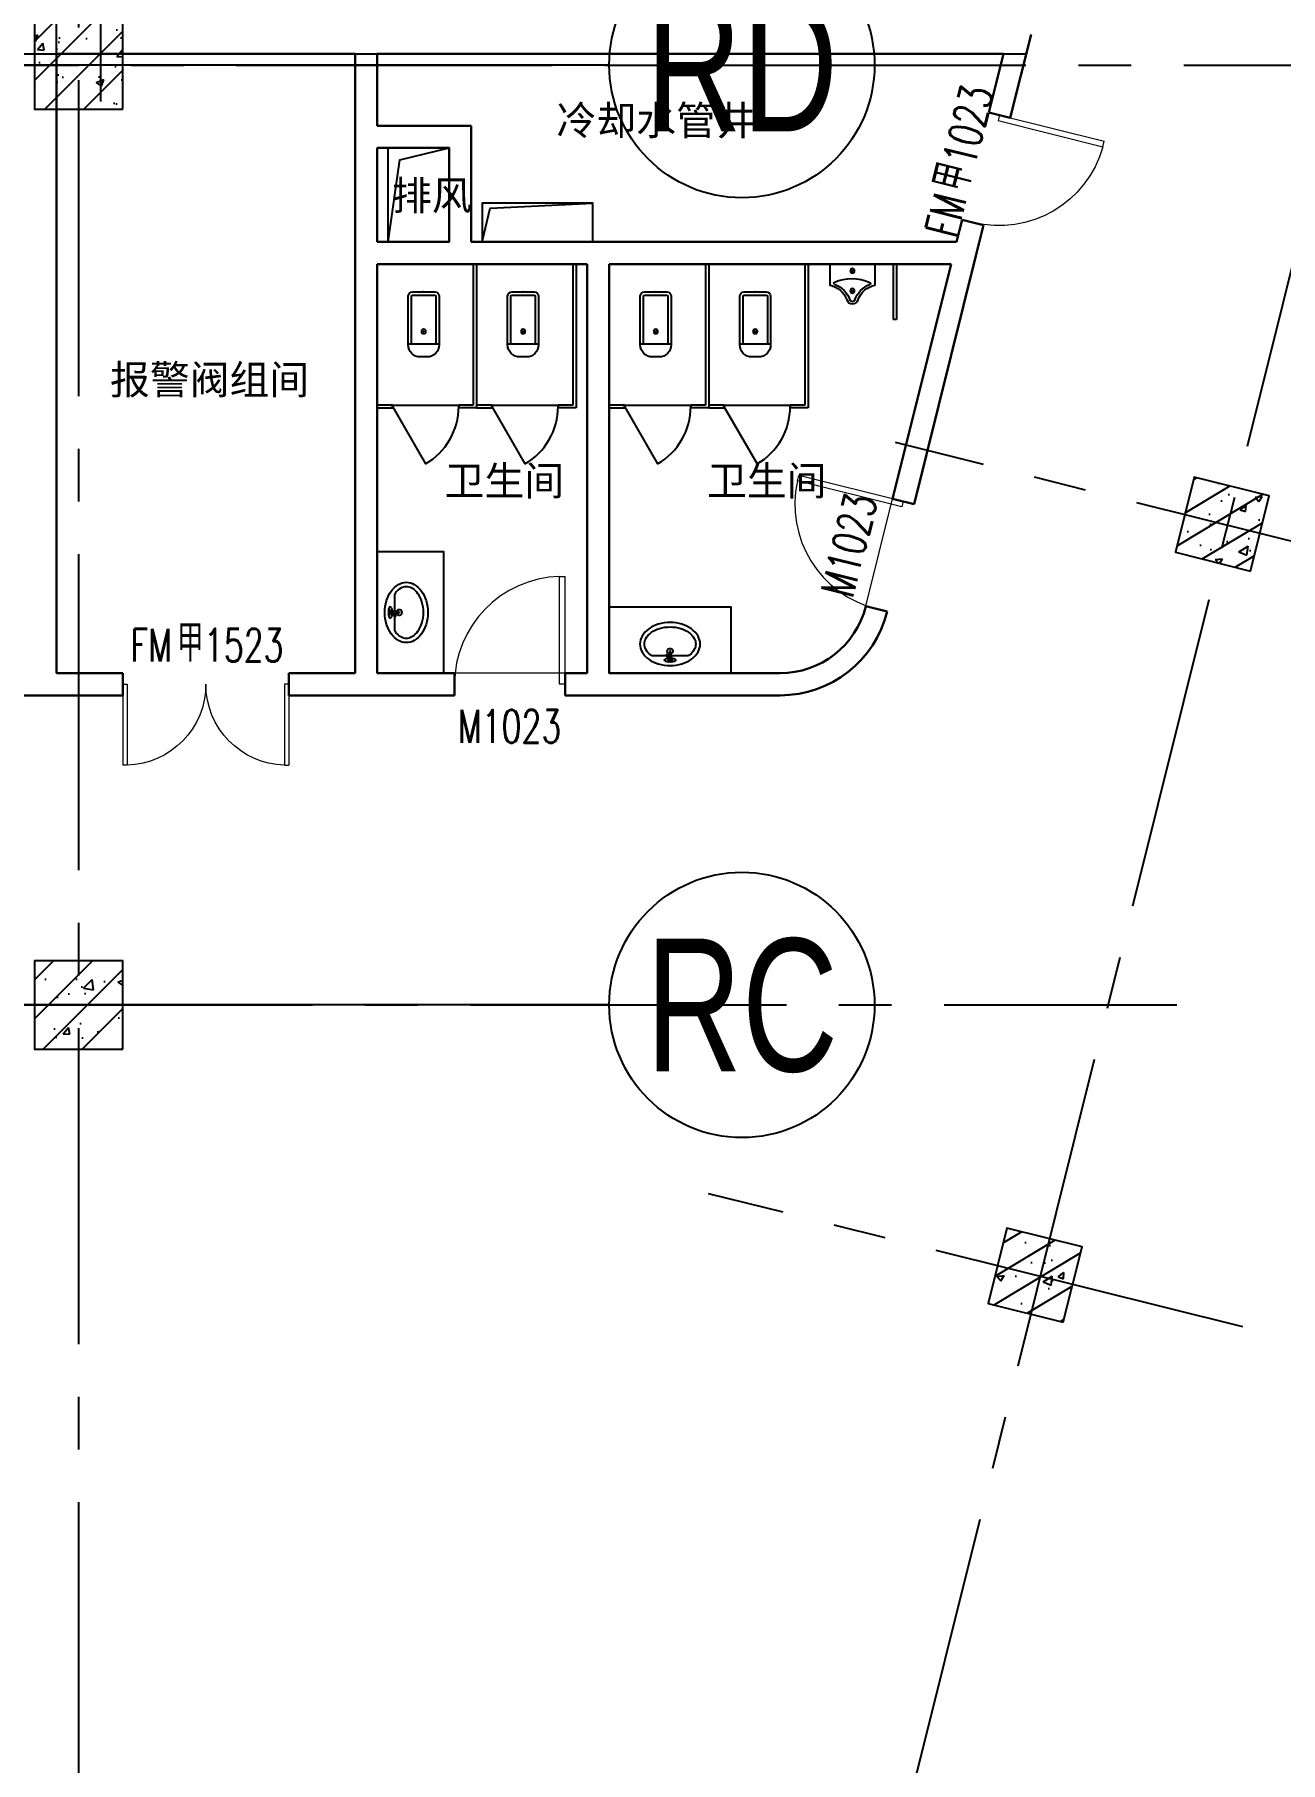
# Model space of a CAD drawing. Extents: x 138868 to 1251000, y -188972 to 132579.
# Drawn here: x 681402 to 692675, y 82828 to 98454 of the extents above; entities that cross this region are included whole.
import ezdxf
from ezdxf.enums import TextEntityAlignment as Align

# ---------------------------------------------------------------- set-up
doc = ezdxf.new("R2010")
doc.units = 0
doc.linetypes.add('CENTER2', pattern=[28.575000000000003, 19.05, -3.175, 3.175, -3.175])
doc.layers.get('0').update_dxf_attribs({"color": 8})
doc.layers.get('Defpoints').update_dxf_attribs({"color": 8})
for name, color, linetype in [('#幕墙线-平面', 8, 'Continuous'), ('#标注', 8, 'Continuous'), ('#结构边线+内凹外凸边线', 8, 'Continuous'), ('#轴线', 8, 'CENTER2'), ('A-FLOR-SPCL', 8, 'Continuous'), ('A-FLOR-UNDR', 8, 'Continuous'), ('A-Hole', 8, 'Continuous'), ('COLUMN', 8, 'Continuous'), ('CURTWALL', 8, 'Continuous'), ('WINDOW_TEXT', 8, 'Continuous'), ('建-填充', 8, 'Continuous')]:
    doc.layers.add(name, color=color, linetype=linetype)
for name, color, linetype, lineweight in [('DOOR_FIRE', 8, 'Continuous', 13), ('DOOR_FIRE_TEXT', 8, 'Continuous', 9), ('PUB_TEXT', 8, 'Continuous', 5), ('WALL', 8, 'Continuous', 30), ('WINDOW', 8, 'Continuous', 13)]:
    doc.layers.add(name, color=color, linetype=linetype, lineweight=lineweight)
doc.styles.add('_TCH_WINDOW', font='SIMPLEX', dxfattribs={"height": 3.5, "bigfont": 'GBCBIG'})
doc.styles.add('JHZX', font='jrs.shx', dxfattribs={"width": 0.6, "bigfont": 'jhz.shx'})
doc.styles.get("Standard").update_dxf_attribs({"font": 'arial.ttf'})
doc.dimstyles.new('JZBZ-300', dxfattribs={"dimscale": 300, "dimtxt": 3, "dimasz": 1.5, "dimexe": 1, "dimexo": 1, "dimgap": 0.5, "dimtad": 1, "dimdec": 0, "dimdsep": 46, "dimtxsty": 'JHZX', "dimblk1": 'ARCHTICK', "dimblk2": 'ARCHTICK', "dimsah": 1, "dimcen": 0, "dimclrd": 1, "dimclre": 1, "dimclrt": 2, "dimadec": 1, "dimazin": 2, "dimtfac": 1, "dimtdec": 0, "dimtix": 1, "dimtmove": 0, "dimatfit": 3, "dimfxl": 1, "dimtolj": 1, "dimlwd": -1, "dimlwe": -1, "dimarcsym": 1})

# ---------------------------------------------------------------- blocks, each defined once
blk = doc.blocks.new('_FZH')
at = {"layer": '建-填充', "ltscale": 300}
h = blk.add_hatch(dxfattribs=at)
h.set_pattern_fill('钢筋混凝土', color=256, scale=0.1249999999999999, angle=-90.00000000000001)
h.set_pattern_definition([(315, (-0.5000000000000284, 0.5), (0.2209708691207961, 0.2209708691207959), []), (320, (-0.5000000000000284, 0.5), (-0.07844016872824407, -0.8965752282509413), [0.09374999999999993, -1.031249999999999]), (265, (-0.5000000000000284, 0.5), (0.9402401671250143, 0.1734391670162496), [0.07499999999999994, -0.8249999999999994]), (10.45139999999998, (-0.5065366750000067, 0.4252853999999786), (0.8617994275761914, -0.7231367271425267), [0.07967523749999997, -0.8764276399999996]), (316.1842, (-0.2500000000000284, 0.5), (-0.2068987679112728, -1.334051310782055), [0.1406249999999999, -1.546874999999999]), (6.635599999999983, (-0.2672416337500465, 0.3888290687499705), (1.217647338625552, -1.168328381935879), [0.1195128599999999, -1.314641249999999]), (261.1841999999999, (-0.2500000000000284, 0.5), (1.217648251156655, -1.168327431417034), [0.1124999999999999, -1.237499999999999]), (291, (-0.3125000000000284, 0.375), (-0.5032736133316734, -0.7461338151480765), [0.09374999999999993, -1.031249999999999]), (236, (-0.3125000000000284, 0.375), (0.9064375563085658, -0.3041441649019772), [0.07499999999999994, -0.8249999999999994]), (341.4514, (-0.3544395075000182, 0.3128222087499921), (0.4031631208874401, -1.050278285726862), [0.07967523749999997, -0.8764276399999996]), (307.5, (-0.5000000000000284, 0.5), (0.4161173172891392, -0.01519981914661343), [0, -0.8149999999999995, 0, -0.8374999999999995, 0, -0.8281249999999994]), (277.5, (-0.5000000000000284, 0.5), (0.49301463985295, -0.3288369218026856), [0, -0.4774999999999997, 0, -0.7962499999999995, 0, -0.3156249999999998]), (237.5, (-0.5000000000000284, 0.7787500000000023), (-0.02819358966797485, -0.6672780452155109), [0, -0.3124999999999999, 0, -0.9749999999999995, 0, -1.293749999999999]), (227.5, (-0.5000000000000284, 0.9037500000000023), (0.1251312279153969, -0.7289827116779823), [0, -0.4062499999999997, 0, -0.6474999999999995, 0, -0.9187499999999994])])
h.paths.add_polyline_path([(-0.5000000000000284, 0.5), (-0.5000000000000284, -0.5), (0.4999999999999716, -0.5), (0.4999999999999716, 0.5)])
at = {"layer": '#结构边线+内凹外凸边线'}
blk.add_lwpolyline([(-0.5000000000000284, -0.5), (0.4999999999999716, -0.5), (0.4999999999999716, 0.5), (-0.5000000000000284, 0.5)], close=True, dxfattribs=at)
blk = doc.blocks.new('9-10#$0$$TCHSYS$APDOOR2D')
blk.add_line((0.5, 0), (9.094947017729283e-16, 0.8660254037844392))
blk.add_arc((0.5, 0), 1, 120, 180)
blk = doc.blocks.new('9-10#$0$$lvtry$00000202')
for p, q in [((-109.783438805247, -40.0000000100008, 1e-08), (-109.7834388052397, -469.6564289897615, 1e-08)), ((99.78343880524699, -30.0000000100008, 1e-08), (-99.78343880523971, -30.0000000100008, 1e-08)), ((109.7834388052397, -469.6564289897615, 1e-08), (109.7834388052397, -40.0000000100008, 1e-08)), ((139.7834388052397, -469.6564289897615, 1e-08), (-139.7834388052397, -469.6564289897615, 1e-08))]:
    blk.add_line(p, q)
at = {"elevation": 1e-08}
blk.add_lwpolyline([(139.7834388052397, -40.0000000100008, 0.4142135623730951), (99.78343880523971, -1.000080374069512e-08), (-99.78343880523971, -1.000080374069512e-08, 0.4142135623730951), (-139.7834388052397, -40.0000000100008), (-139.7834388052397, -479.6564289897615, 0.4142135623730951), (-29.78343880523971, -589.6564289897615), (29.78343880523971, -589.6564289897615, 0.4142135623730903), (139.7834388052397, -479.6564289897633)], format="xyb", close=True, dxfattribs=at)
blk.add_circle((3.637978807091713e-12, -358.6146012114659, 1e-08), 20)
for centre, start, end in [((-99.78343880524699, -40.0000000100008, 1e-08), 90, 180), ((99.78343880523971, -40.0000000100008, 1e-08), 0, 90)]:
    blk.add_arc(centre, 10, start, end)
for p in [(3.637978807091713e-12, -1.000080374069512e-08, 1e-08), (3.637978807091713e-12, -358.6146012114659, 1e-08)]:
    blk.add_point(p)
blk = doc.blocks.new('9-10#$0$$lvtry$00000195')
for p, q in [((-165.1691291685966, -91.37854711315595), (-34.43534029864168, -91.37854711315595)), ((-16.69233966809043, -58.32463462447049), (-16.69233966809043, -48.48868728950038)), ((-16.18431635629895, -91.37854711315595), (-10.95621004794884, -91.37854711315595)), ((10.95620921340378, -91.37854711315595), (165.1691283340515, -91.37854711315595)), ((16.69233883354536, -58.32463462447049), (16.69233883354536, -48.48868728950038))]:
    blk.add_line(p, q)
blk.add_lwpolyline([(272.6389248470841, -194.7421038927423, -0.132138150954981), (253.5803441062635, -265.5990382041637, -0.1066614028990579), (192.7848324525585, -332.4455661378452, -0.08333936943727896), (107.9217584108592, -373.8538565439521, -0.07203938757544345), (-4.172434273641557e-07, -389.4842077855137, -0.0720393875754408), (-107.9217592453751, -373.8538565439521, -0.08333936943727983), (-192.7848332870744, -332.4455661378452, -0.1066614028990598), (-253.5803449407795, -265.5990382041928, -0.1321381509549841), (-272.6389256816001, -194.7421038927714, -0.1321381509549794), (-253.5803449407795, -123.8851695813501, -0.1066614028990545), (-192.7848332870744, -57.03864164766856, -0.08333936943728208), (-107.9217592453751, -15.63035124156158, -0.07203938757544434), (-4.172725311946124e-07, 0, -0.07203938757544699), (107.9217584108592, -15.63035124156158, -0.08333936943728112), (192.7848324525585, -57.03864164766856, -0.1066614028990595), (253.5803441062635, -123.885169581321, -0.1321381509549796)], format="xyb", close=True)
blk.add_circle((-4.172725311946124e-07, -58.32463462447049), 16.69233925081608)
for centre, radius, start, end in [((-131.3919274636246, -194.7421038927569), 101.2469982179396, 149.890599619103, 180), ((-68.2857936002656, -231.3372843045508), 174.1962364631342, 128.9256896159892, 149.890599619103), ((-165.1691291685966, -111.3785471131559), 20, 90, 128.9256896159892), ((-40.18135765722764, -49.11782039451646), 10.06450358181337, 106.6095606707905, 258.1648168314234), ((-64.28781055433137, 218.3654626998468), 258.7112282179222, 274.7069152505645, 282.3731635936319), ((-74.62124821597172, -228.4838567084807), 172.5795059260873, 71.36004855192897, 79.18732016849276), ((-28.90521539268593, -95.1004367924179), 6.774339234079719, 155.3439801166094, 308.3224154564381), ((-170.980091672518, 3.459482849924825), 166.2489730946692, 324.8410728659958, 338.133718030356), ((-170.980091672518, 3.459482849924825), 169.652629299969, 324.8410728659958, 331.3523341770557), ((-28.90521539268593, -95.1004367924179), 3.370683028779979, 155.3439801166094, 308.3224154564381), ((100.4320492770821, -209.8662862320198), 169.6526292999691, 132.31406139628, 138.8253227073732), ((-4.172725311946124e-07, -130.729449080769), 25.04147884924896, 112.5160031671943, 67.4839968328057), ((100.4320492770821, -209.8662862320198), 166.2489730946693, 125.5326775435753, 138.8253227073732), ((-12.26054613540691, -73.92359848564956), 10.59940537502004, 201.8923753688605, 261.7740202046142), ((-4.172725311946124e-07, -48.48868728950038), 16.69233925081608, 0, 180), ((-381.0866104367124, -130.7378858590819), 372.2172360846195, 2.398242787222265, 6.762688832824211), ((-4.172725311946124e-07, -111.4875916514429), 9.902517937004529, 201.7836930228204, 338.2163069771796), ((64.28780971978631, 218.3654626998468), 258.7112282179222, 257.626836406368, 265.2930847494355), ((381.0866096021673, -130.7378858590528), 372.2172360846195, 170.1008309111423, 177.6017572127778), ((74.62124738151397, -228.4838567084807), 172.5795059260873, 100.8126798315072, 110.4190736218762), ((40.18135682268257, -49.11782039451646), 10.06450358181337, 281.8351831685765, 73.39043932920947), ((165.1691283340515, -111.3785471131559), 20, 51.07431038401079, 90), ((165.1691283340515, -111.3785471131559), 20, 51.07431038401079, 90), ((68.28579276577875, -231.3372843045508), 174.1962364631293, 30.10940038089703, 51.07431038401079), ((131.3919266291668, -194.7421038927569), 101.2469982179356, 0, 30.10940038089703), ((-131.3919274636537, -194.7421038927569), 101.2469982179332, 180, 210.109400380897), ((-68.2857936002656, -158.1469234809629), 174.1962364631246, 210.109400380897, 234.462320201174), ((-27.00015761008763, -100.347037374042), 245.2267269097811, 234.462320201174, 253.5182607968169), ((27.00015677554256, -100.347037374042), 245.2267269097772, 286.4817392031831, 305.537679798826), ((68.28579276577875, -158.1469234809629), 174.1962364631294, 305.537679798826, 329.890599619103), ((131.3919266291668, -194.7421038927569), 101.2469982179359, 329.890599619103, 0), ((-4.172725311946124e-07, -9.089240177010652), 340.394967608484, 253.5182607968169, 270), ((-4.172725311946124e-07, -9.089240177039756), 340.3949676084785, 270, 286.4817392031831)]:
    blk.add_arc(centre, radius, start, end)
for p in [(-4.172725311946124e-07, -58.32463462447049), (-4.172725311946124e-07, -130.729449080769)]:
    blk.add_point(p)
blk = doc.blocks.new('9-10#$0$$lvtry$00000224')
at = {"elevation": 1e-08}
blk.add_lwpolyline([(-205, -190.6921668673604), (-205, 0), (205, 0), (205, -190.6921668674622, 0.2680681872429386), (50.76696929223908, -323.4628327439095, -0.3177651244820785), (-5.731635610572994e-08, -359.6467267491116, -0.3177651238976431), (-50.76696929212994, -323.4628327442388, 0.2680681872434905)], format="xyb", close=True, dxfattribs=at)
for centre in [(-0.03083547895221272, -60.4347828306818, 1e-08), (0, -241.6221587791042, 1e-08)]:
    blk.add_circle(centre, 20)
for centre, radius, start, end in [((5.093395360730938, -526.4251228258981, 1e-08), 395.0016948295107, 66.66751466269334, 114.1083874819535), ((-152.1659696590359, -175.0054347957957, 1e-08), 10, 114.1083874819535, 248.1393961509877), ((-242.8073158457846, -400.9316236420891, 1e-08), 233.4306809856922, 19.26394190469955, 68.1393961509877), ((242.8073158458137, -400.9316236420091, 1e-08), 233.4306809856917, 110.4941076022079, 160.7360580953005), ((157.5795444247124, -172.9081085744874, 1e-08), 10, 290.4941076022079, 66.66751466269334), ((0.2095041858192417, -316, 1e-08), 23.99999999999859, 199.2639419046995, 269.4998392461141), ((-0.2095041858265176, -316, 1e-08), 24.00000000000079, 270.5001607538859, 340.7360580953005)]:
    blk.add_arc(centre, radius, start, end)
for p in [(-0.03083547895221272, -60.4347828306818, 1e-08), (0, -241.6221587791042, 1e-08)]:
    blk.add_point(p)
blk = doc.blocks.new('Hole-3F')
at = {"layer": 'A-Hole'}
for points in [[(2799.999974466162, 114549.9999728386), (3349.999974465463, 114549.9999728386), (3349.999974465463, 113699.9999728207), (2799.999974466162, 113699.9999728207)], [(3649.999974470818, 113699.9999728376), (4649.999974470818, 113699.9999728376), (4649.999974470818, 114049.9999728376), (3649.999974470818, 114049.9999728376)]]:
    blk.add_lwpolyline(points, close=True, dxfattribs=at)
for points in [[(2799.999974466162, 113699.9999728207), (2904.066521385219, 114442.9680338581), (3349.999974473845, 114549.9999728235)], [(3649.999974470818, 113699.9999728376), (3722.514511547517, 114006.2683530492), (4649.999974470818, 114049.9999728377)]]:
    blk.add_lwpolyline(points, dxfattribs=at)
blk = doc.blocks.new('$DorLib2D$00000002')
for p, q in [((-0.5, -5.684341886080802e-17), (-0.5000000000000007, 0.4875)), ((-0.4750000000000007, 0.4875), (-0.5000000000000007, 0.4875)), ((-0.475, -2.842170943040401e-17), (-0.4750000000000007, 0.4875)), ((0.475, -2.842170943040401e-17), (0.4750000000000007, 0.4875)), ((0.4750000000000007, 0.4875), (0.5000000000000007, 0.4875)), ((0.5, -5.684341886080802e-17), (0.5000000000000007, 0.4875)), ((-0.5, -5.684341886080802e-17), (-0.475, -2.842170943040401e-17)), ((0.5, -5.684341886080802e-17), (0.475, -2.842170943040401e-17))]:
    blk.add_line(p, q)
for centre, start, end in [((-0.4875, -4.263256414560601e-17), 0, 88.53071641864632), ((0.4875, -4.263256414560601e-17), 91.4692835813537, 180)]:
    blk.add_arc(centre, 0.4875, start, end)
blk = doc.blocks.new('$DorLib2D$00000001')
for p, q in [((0.45, 0.9750000000000001), (0.5000000000000002, 0.9750000000000001)), ((0.45, 0), (0.45, 0.9750000000000001)), ((0.5, 0), (0.5, 0.9750000000000001)), ((0.5, 0), (0.45, 0))]:
    blk.add_line(p, q)
blk.add_arc((0.475, 0), 0.975, 91.4692835813538, 180)
blk = doc.blocks.new('*U3167')
blk.add_line((20, 4.898587196589413e-16), (0, 0))
blk.add_circle((24, 0), 4)
at = {"style": 'JHZX', "width": 0.75}
blk.add_attdef('AXES', text='', height=4, dxfattribs=at).set_placement((23.99999999999997, 0), align=Align.MIDDLE_CENTER)
blk = doc.blocks.new('_ARCHTICK')
at = {"color": 0, "linetype": 'ByBlock', "const_width": 0.15}
blk.add_lwpolyline([(-0.5, -0.5), (0.5, 0.5)], dxfattribs=at)
blk = doc.blocks.new('*D3303')
at = {"layer": '#标注', "ltscale": 300, "transparency": 16777216}
for p, q in [((619690.8966844854, 99692.36909648812), (618493.7441984474, 101943.8854600347)), ((772030.3676290057, 79636.49725693118), (773769.463448728, 81501.44919732271))]:
    blk.add_line(p, q, dxfattribs=at)
blk.add_arc((681801.9844985382, -17121.59754685307), 134550.0001244253, 46.99999999366518, 117.9999999999996, dxfattribs=at)
at = {"layer": 'Defpoints', "color": 0, "ltscale": 300, "transparency": 16777216}
for p in [(726346.5674255104, 109840.9271025289), (619831.7381533211, 99427.48481863046), (771825.7681209628, 79417.09114646805), (681801.9844985382, -17121.59754685307)]:
    blk.add_point(p, dxfattribs=at)
at = {"layer": '#标注', "ltscale": 300, "transparency": 16777216, "xscale": 450, "yscale": 450, "zscale": 450}
for p, rotation in [((618634.5856672832, 101679.001182177), 207.9999999999996), ((773564.8639406849, 81282.0430868596), 316.9999999936652)]:
    blk.add_blockref('_ARCHTICK', p, dxfattribs=dict(at, rotation=rotation))
at = {"layer": '#标注', "ltscale": 300, "transparency": 16777216, "insert": (699442.5994007268, 116872.1755902029), "char_height": 900, "attachment_point": 5, "rotation": 352.4999999968324, "style": 'JHZX'}
blk.add_mtext('\\A1;71°', dxfattribs=at)
blk = doc.blocks.new('*D3304')
at = {"layer": '#标注', "ltscale": 300, "transparency": 16777216}
for p, q in [((747351.1665590552, 97798.35182484536), (748020.0357641212, 98971.00437009742)), ((772030.3676290058, 79636.49725693109), (772951.0654165562, 80623.82475547021))]:
    blk.add_line(p, q, dxfattribs=at)
blk.add_arc((681801.9844985381, -17121.59754685324), 133350.0001244256, 46.99999999366514, 60.29999991711373, dxfattribs=at)
at = {"layer": 'Defpoints', "color": 0, "ltscale": 300, "transparency": 16777216}
for p in [(747202.5289581486, 97537.762370729), (764935.6845109796, 87142.54036942992), (771825.7681209629, 79417.09114646801), (681801.9844985381, -17121.59754685324)]:
    blk.add_point(p, dxfattribs=at)
at = {"layer": '#标注', "ltscale": 300, "transparency": 16777216, "xscale": 450, "yscale": 450, "zscale": 450}
for p, rotation in [((747871.3981632144, 98710.414915981), 150.2999999171138), ((772746.4659085132, 80404.41864500713), 316.9999999936651)]:
    blk.add_blockref('_ARCHTICK', p, dxfattribs=dict(at, rotation=rotation))
at = {"layer": '#标注', "ltscale": 300, "transparency": 16777216, "insert": (761196.32746777, 90763.25235255389), "char_height": 900, "attachment_point": 5, "rotation": 323.64999995538943, "style": 'JHZX'}
blk.add_mtext('\\A1;13.3°', dxfattribs=at)
blk = doc.blocks.new('*D3305')
at = {"layer": '#标注', "ltscale": 300, "transparency": 16777216}
for p, q in [((713808.2513159963, 111248.5271582599), (714134.8458755375, 112558.4263906635)), ((747351.1665590551, 97798.35182484557), (748020.0357641212, 98971.0043700982))]:
    blk.add_line(p, q, dxfattribs=at)
blk.add_arc((681801.9844985381, -17121.59754685304), 133350.0001244262, 60.29999991711374, 75.99999999999899, dxfattribs=at)
at = {"layer": 'Defpoints', "color": 0, "ltscale": 300, "transparency": 16777216}
for p in [(713735.6747473164, 110957.4384403771), (737030.7245299306, 104253.8893017249), (747202.5289581484, 97537.76237072906), (681801.9844985381, -17121.59754685304)]:
    blk.add_point(p, dxfattribs=at)
at = {"layer": '#标注', "ltscale": 300, "transparency": 16777216, "xscale": 450, "yscale": 450, "zscale": 450}
for p, rotation in [((714062.2693068574, 112267.3376727807), 165.999999999999), ((747871.3981632147, 98710.41491598173), 330.2999999171137)]:
    blk.add_blockref('_ARCHTICK', p, dxfattribs=dict(at, rotation=rotation))
at = {"layer": '#标注', "ltscale": 300, "transparency": 16777216, "insert": (731655.221141472, 107205.6212330963), "char_height": 900, "attachment_point": 5, "rotation": 338.1499999585564, "style": 'JHZX'}
blk.add_mtext('\\A1;15.7°', dxfattribs=at)
blk = doc.blocks.new('*D3306')
at = {"layer": '#标注', "ltscale": 300, "transparency": 16777216}
for p, q in [((681801.9844985388, 115178.402575583), (681801.9844985389, 116528.4025775727)), ((713808.2513159964, 111248.5271582599), (714134.8458755373, 112558.4263906631))]:
    blk.add_line(p, q, dxfattribs=at)
blk.add_arc((681801.9844985381, -17121.59754685307), 133350.0001244258, 75.99999999999899, 89.9999999999997, dxfattribs=at)
at = {"layer": 'Defpoints', "color": 0, "ltscale": 300, "transparency": 16777216}
for p in [(681801.9844985388, 114878.4025755831), (703428.4105648465, 114463.0528831377), (713735.6747473165, 110957.4384403771), (681801.9844985381, -17121.59754685307)]:
    blk.add_point(p, dxfattribs=at)
at = {"layer": '#标注', "ltscale": 300, "transparency": 16777216, "xscale": 450, "yscale": 450, "zscale": 450}
for p, rotation in [((681801.9844985389, 116228.4025775728), 179.9999999999997), ((714062.2693068574, 112267.3376727803), 345.999999999999)]:
    blk.add_blockref('_ARCHTICK', p, dxfattribs=dict(at, rotation=rotation))
at = {"layer": '#标注', "ltscale": 300, "transparency": 16777216, "insert": (698126.3830628227, 115829.9595890002), "char_height": 900, "attachment_point": 5, "rotation": 352.9999999999993, "style": 'JHZX'}
blk.add_mtext('\\A1;14°', dxfattribs=at)
blk = doc.blocks.new('*D3310')
at = {"layer": '#标注', "ltscale": 300, "transparency": 16777216}
for p, q in [((681801.9844985387, 115178.4025755829), (681801.9844985388, 116528.4025775726)), ((649795.7176810806, 111248.52715826), (649469.1231215396, 112558.4263906632))]:
    blk.add_line(p, q, dxfattribs=at)
blk.add_arc((681801.9844985381, -17121.59754685318), 133350.0001244258, 89.99999999999972, 104.0000000000007, dxfattribs=at)
at = {"layer": 'Defpoints', "color": 0, "ltscale": 300, "transparency": 16777216}
for p in [(670952.805221456, 115786.332397895), (681801.9844985387, 114878.402575583), (649868.2942497605, 110957.4384403773), (681801.9844985381, -17121.59754685318)]:
    blk.add_point(p, dxfattribs=at)
at = {"layer": '#标注', "ltscale": 300, "transparency": 16777216, "xscale": 450, "yscale": 450, "zscale": 450}
for p, rotation in [((681801.9844985388, 116228.4025775726), 359.9999999999997), ((649541.6996902196, 112267.3376727804), 194.0000000000007)]:
    blk.add_blockref('_ARCHTICK', p, dxfattribs=dict(at, rotation=rotation))
at = {"layer": '#标注', "ltscale": 300, "transparency": 16777216, "insert": (665477.5859342545, 115829.9595890002), "char_height": 900, "attachment_point": 5, "rotation": 7.000000000000215, "style": 'JHZX'}
blk.add_mtext('\\A1;14°', dxfattribs=at)
blk = doc.blocks.new('*D3311')
at = {"layer": '#标注', "ltscale": 300, "transparency": 16777216}
for p, q in [((649795.7176810806, 111248.52715826), (649469.1231215396, 112558.4263906634)), ((619690.8966844853, 99692.36909648807), (619057.1100737902, 100884.3483486046))]:
    blk.add_line(p, q, dxfattribs=at)
blk.add_arc((681801.9844985381, -17121.59754685304), 133350.0001244259, 104.0000000000007, 117.9999999999996, dxfattribs=at)
at = {"layer": 'Defpoints', "color": 0, "ltscale": 300, "transparency": 16777216}
for p in [(649868.2942497605, 110957.4384403772), (639121.7338599212, 109213.7448503133), (619831.738153321, 99427.48481863036), (681801.9844985381, -17121.59754685304)]:
    blk.add_point(p, dxfattribs=at)
at = {"layer": '#标注', "ltscale": 300, "transparency": 16777216, "xscale": 450, "yscale": 450, "zscale": 450}
for p, rotation in [((649541.6996902195, 112267.3376727806), 14.00000000000064), ((619197.9515426259, 100619.4640707469), 207.9999999999996)]:
    blk.add_blockref('_ARCHTICK', p, dxfattribs=dict(at, rotation=rotation))
at = {"layer": '#标注', "ltscale": 300, "transparency": 16777216, "insert": (633798.5976123547, 107931.5006986087), "char_height": 900, "attachment_point": 5, "rotation": 21.00000000000008, "style": 'JHZX'}
blk.add_mtext('\\A1;14°', dxfattribs=at)

msp = doc.modelspace()

# ---------------------------------------------------------------- linework, layer by layer
at = {"layer": '#幕墙线-平面', "ltscale": 500}
msp.add_lwpolyline([(761785.7021367899, 80236.5293820416, 0.2860734634963688), (629644.3737756824, 97576.19508340204, 0.4324632496480859), (625892.3873621356, 86538.02304446994), (640625.2731387625, 58829.49485344224, 0.3897332674103929), (650836.5475836173, 55230.53932774154, -0.2739152575343032), (730366.7564053333, 44807.01384322852, 0.3893999561442285), (741154.2845651149, 45646.18442381307), (762558.2004719381, 68599.07411428931, 0.4327152502695922)], format="xyb", close=True, dxfattribs=at)
at = {"layer": '#幕墙线-平面'}
msp.add_lwpolyline([(761595.2647135956, 80004.72431771568, 0.2860734634963688), (629768.5585628725, 97303.10510073969, 0.432463249648085), (626157.271639935, 86678.86451341532), (640890.1574166203, 58970.33632227796, 0.3897332674103919), (650718.5090697638, 55506.34162876027, -0.2739152575343032), (730551.8826010458, 45043.08224785113, 0.3893999561442295), (740934.8784545397, 45850.78393173584), (762338.7943614523, 68803.67362230801, 0.4327152502695888), (761595.2647205242, 80004.72431202367)], format="xyb", dxfattribs=at)
at = {"layer": '#轴线', "ltscale": 150}
for p, q in [((681801.984545371, 52322.3028046742), (681801.9845453713, 114878.4027281875)), ((684080.6178909391, 61461.40198159701), (695983.175158265, 109199.9517297034)), ((670368.7748305725, 98178.40233790182), (693235.1942601695, 98178.40233790182)), ((748212.8874651808, 80048.5183661987), (689192.6984016527, 94763.9042328361)), ((672488.0628547398, 89678.40233790182), (691737.7568218601, 89678.40233790182)), ((738081.5389762865, 75360.2518455938), (687499.2451324551, 87971.83414890448))]:
    msp.add_line(p, q, dxfattribs=at)
msp.add_arc((681801.9845202183, -17121.59760284243), 124899.9999998406, 45.62366798156813, 118.9562780656252, dxfattribs=at)
at = {"layer": 'A-FLOR-SPCL', "ltscale": 5}
for p, q in [((684501.9845198407, 96378.40233790758), (684501.9845197904, 95103.40233788895)), ((685371.9845450516, 96378.40233781119), (685371.9845450013, 95103.40233784099)), ((685371.9845198407, 96378.4023378708), (685371.9845197904, 95103.40233790013)), ((685401.9845450516, 96378.40233784798), (685401.9845450004, 95078.4023378382)), ((685401.9845198407, 96378.40233790758), (685401.9845197895, 95078.40233789734)), ((686271.9845450516, 96378.40233781119), (686271.9845450013, 95103.40233784099)), ((686271.9845198407, 96378.4023378708), (686271.9845197904, 95103.40233790013)), ((686301.9845450516, 96378.40233784798), (686301.9845450004, 95078.4023378382)), ((686301.9845198407, 96378.40233790758), (686301.9845197895, 95078.40233789734)), ((686601.9845198835, 96378.40233790746), (686601.9845198332, 95103.40233788884)), ((687471.9845450944, 96378.40233781107), (687471.9845450441, 95103.40233784087)), ((687471.9845198835, 96378.40233787068), (687471.9845198332, 95103.40233790001)), ((687501.9845450944, 96378.40233784786), (687501.9845450432, 95078.40233783808)), ((687501.9845198835, 96378.40233790746), (687501.9845198323, 95078.40233789722)), ((688371.9845450944, 96378.40233781107), (688371.9845450441, 95103.40233784087)), ((688371.9845198835, 96378.40233787068), (688371.9845198332, 95103.40233790001)), ((688401.9845450944, 96378.40233784786), (688401.9845450432, 95078.40233783808)), ((688401.9845198835, 96378.40233790746), (688401.9845198323, 95078.40233789722)), ((689172.0151586169, 96378.40236294235), (689172.0151585918, 95878.40236302523)), ((689172.0151585573, 96378.40233773144), (689172.0151585322, 95878.40233781433)), ((689202.0151586169, 96378.40236294095), (689202.0151585918, 95878.40236302523)), ((689202.0151585573, 96378.40233773005), (689202.0151585322, 95878.40233781433)), ((689202.0151585918, 95878.40236302523), (689172.0151585322, 95878.40236302675)), ((684639.484544964, 95103.40233783447), (684501.9845450013, 95103.40233782982)), ((684639.4845197531, 95103.40233789361), (684501.9845197904, 95103.40233788895)), ((684501.9845450516, 95078.40233783354), (684639.4845449622, 95078.40233783168)), ((684501.9845198218, 95078.40233789315), (684639.4845197513, 95078.40233789128)), ((684639.4845449622, 95078.40233783168), (684639.484544964, 95103.40233783447)), ((684639.4845197513, 95078.40233789128), (684639.4845197531, 95103.40233789361)), ((684639.484544964, 95103.40233789361), (685239.484544964, 95103.4023379155)), ((685371.9845450013, 95103.40233784099), (685239.484544964, 95103.40233785589)), ((685239.484544964, 95103.40233785589), (685239.4845449631, 95078.4023378517)), ((685371.9845197904, 95103.40233790013), (685239.4845197531, 95103.4023379155)), ((685239.4845197531, 95103.4023379155), (685239.4845197522, 95078.40233791084)), ((685401.9845450004, 95078.4023378382), (685239.484544964, 95078.40233785682)), ((685401.9845197895, 95078.40233789734), (685239.4845197531, 95078.40233791596)), ((685539.484544964, 95103.40233783447), (685401.9845450013, 95103.40233782982)), ((685539.4845197531, 95103.40233789361), (685401.9845197904, 95103.40233788895)), ((685401.9845450516, 95078.40233783354), (685539.4845449622, 95078.40233783168)), ((685401.9845198218, 95078.40233789315), (685539.4845197513, 95078.40233789128)), ((685539.4845449622, 95078.40233783168), (685539.484544964, 95103.40233783447)), ((685539.4845197513, 95078.40233789128), (685539.4845197531, 95103.40233789361)), ((685539.484544964, 95103.40233789361), (686139.484544964, 95103.4023379155)), ((686271.9845450013, 95103.40233784099), (686139.484544964, 95103.40233785589)), ((686139.484544964, 95103.40233785589), (686139.4845449631, 95078.4023378517)), ((686271.9845197904, 95103.40233790013), (686139.4845197531, 95103.4023379155)), ((686139.4845197531, 95103.4023379155), (686139.4845197522, 95078.40233791084)), ((686301.9845450004, 95078.4023378382), (686139.484544964, 95078.40233785682)), ((686301.9845197895, 95078.40233789734), (686139.4845197531, 95078.40233791596)), ((686739.4845450069, 95103.40233783436), (686601.9845450441, 95103.4023378297)), ((686739.484519796, 95103.4023378935), (686601.9845198332, 95103.40233788884)), ((686601.9845450944, 95078.40233783342), (686739.484545005, 95078.40233783156)), ((686601.9845198647, 95078.40233789303), (686739.4845197941, 95078.40233789117)), ((686739.484545005, 95078.40233783156), (686739.4845450069, 95103.40233783436)), ((686739.4845197941, 95078.40233789117), (686739.484519796, 95103.4023378935)), ((686739.4845450069, 95103.4023378935), (687339.4845450069, 95103.40233791538)), ((687471.9845450441, 95103.40233784087), (687339.4845450069, 95103.40233785578)), ((687339.4845450069, 95103.40233785578), (687339.484545006, 95078.40233785158)), ((687471.9845198332, 95103.40233790001), (687339.484519796, 95103.40233791538)), ((687339.484519796, 95103.40233791538), (687339.484519795, 95078.40233791072)), ((687501.9845450432, 95078.40233783808), (687339.4845450069, 95078.4023378567)), ((687501.9845198323, 95078.40233789722), (687339.484519796, 95078.40233791585)), ((687639.4845450069, 95103.40233783436), (687501.9845450441, 95103.4023378297)), ((687639.484519796, 95103.4023378935), (687501.9845198332, 95103.40233788884)), ((687501.9845450944, 95078.40233783342), (687639.484545005, 95078.40233783156)), ((687501.9845198647, 95078.40233789303), (687639.4845197941, 95078.40233789117)), ((687639.484545005, 95078.40233783156), (687639.4845450069, 95103.40233783436)), ((687639.4845197941, 95078.40233789117), (687639.484519796, 95103.4023378935)), ((687639.4845450069, 95103.4023378935), (688239.4845450069, 95103.40233791538)), ((688371.9845450441, 95103.40233784087), (688239.4845450069, 95103.40233785578)), ((688239.4845450069, 95103.40233785578), (688239.484545006, 95078.40233785158)), ((688371.9845198332, 95103.40233790001), (688239.484519796, 95103.40233791538)), ((688239.484519796, 95103.40233791538), (688239.484519795, 95078.40233791072)), ((688401.9845198323, 95078.40233789722), (688239.484519796, 95078.40233791585))]:
    msp.add_line(p, q, dxfattribs=at)
for points in [[(684501.9845198304, 92678.40233790339), (684501.9845198304, 93778.40233790339), (685101.9845198304, 93778.40233790339), (685101.9845198304, 92678.40233790339)], [(687701.9845198421, 92678.40233790013), (686601.9845198421, 92678.40233790013), (686601.9845198421, 93278.40233790013), (687701.9845198421, 93278.40233790013)]]:
    msp.add_lwpolyline(points, close=True, dxfattribs=at)
at = {"layer": 'A-FLOR-UNDR'}
for p, q in [((681601.9819281646, 97850.19992537407), (681601.9819281653, 107979.7627030805)), ((682001.9819281646, 97850.19992537407), (682001.9819281653, 107979.7627030805))]:
    msp.add_line(p, q, dxfattribs=at)
at = {"layer": 'CURTWALL'}
msp.add_lwpolyline([(627737.8805416012, 96357.75140379427, -0.2908992325011202), (761595.2648710769, 80004.72431165114, -0.4327152502716877), (762338.7945111117, 68803.6736218388), (740934.8786046377, 45850.78393173695, -0.3893999561661724), (730551.8827509871, 45043.08224797505, 0.2739152575397938), (650718.5092216709, 55506.34162953566, -0.3897332673818215), (640890.1575669281, 58970.33632188418), (626157.271790033, 86678.86451341637, -0.432463249619753), (629768.5587127474, 97303.10510063928, -0.08556401828085222), (671084.7853147958, 108120.6941065352)], format="xyb", dxfattribs=at)
msp.add_lwpolyline([(673229.5609141625, 98278.39937754237), (690374.408921825, 98278.40216631693)], dxfattribs=at)
at = {"layer": 'WALL'}
for p, q in [((690230.2751729244, 97700.31341782695), (690418.2426648443, 98454.20985055162)), ((681601.9844613187, 98278.40204010933), (681601.9844613199, 92678.4020401077)), ((684301.9844613159, 98278.4020401098), (681601.9844613187, 98278.40204010933)), ((684301.9844613159, 98278.4020401098), (684301.9844613194, 97528.4023379074)), ((684501.9844613203, 98278.40204011172), (684501.9844613206, 97628.40233790944)), ((690168.2861287133, 98278.40204011259), (684501.9844613203, 98278.40204011172)), ((690168.2861287133, 98278.40204011259), (690036.2160276659, 97748.69779694773)), ((690036.2160276659, 97748.69779694773), (690230.2751729244, 97700.31341782695)), ((684301.9844613194, 97528.4023379074), (684301.9844613196, 96478.40204011189)), ((685351.9845198411, 97628.40233790956), (684501.9844613206, 97628.40233790944)), ((685351.9845198411, 97628.40233790956), (685351.9845198414, 96578.4023379049)), ((685151.9845198339, 97428.40233790054), (684501.9844613248, 97428.40233790042)), ((684501.9844613248, 97428.40233790042), (684501.9844613248, 96578.40233790287)), ((685151.9845198339, 97428.40233790054), (685151.9845198339, 96578.40233790292)), ((689794.2941320662, 96778.40207067196), (689744.4285981285, 96578.40233790799)), ((689988.3532773249, 96730.01769155118), (689794.2941320662, 96778.40207067196)), ((689919.5866591579, 96454.20985055156), (689988.3532773249, 96730.01769155118)), ((685151.9845198339, 96578.40233790292), (684501.9844613248, 96578.40233790287)), ((686501.9845198405, 96578.40233790776), (685351.9845198414, 96578.4023379049)), ((689744.4285981285, 96578.40233790799), (686501.9845198405, 96578.40233790776)), ((684301.9845198405, 96478.40233790869), (684301.9845198425, 92678.40204010817)), ((689359.2384919827, 94206.7761685843), (689919.5867176787, 96454.21014834841)), ((684501.9845198418, 96378.40233790287), (684501.9845198425, 92678.40233790665)), ((685251.9845198405, 96378.40233790758), (684501.9845198418, 96378.40233790287)), ((686401.9845198407, 96378.40233791113), (685251.9845198405, 96378.40233790758)), ((686401.9845198407, 96378.40233791113), (686401.9845198414, 92678.40233790694)), ((689694.5629818316, 96378.40233790869), (686601.9845198386, 96378.40233790822)), ((686601.9845198386, 96378.40233790822), (686601.9845198395, 92678.40233790845)), ((689694.5629818316, 96378.40233790869), (689165.1793467272, 94255.16054770438)), ((689165.1793467272, 94255.16054770438), (689359.2384919827, 94206.7761685843)), ((689117.3165963835, 93236.4804423087), (688923.2574511284, 93284.86482142872)), ((682201.9844613236, 92678.40204010758), (681601.9844613199, 92678.4020401077)), ((682201.9844613238, 92478.4020401105), (682201.9844613236, 92678.40204010758)), ((684301.9845198425, 92678.40204010817), (683701.9844613143, 92678.40204010782)), ((683701.9844613143, 92678.40204010782), (683701.9844613143, 92478.40204011073)), ((685201.9845198316, 92678.40233790834), (684501.9845198425, 92678.40233790665)), ((685201.9845198316, 92478.40233790677), (685201.9845198316, 92678.40233790834)), ((686401.9845198414, 92678.40233790694), (686201.9845198316, 92678.40233790845)), ((686201.9845198316, 92678.40233790845), (686201.9845198316, 92478.40233790688)), ((688147.0208701072, 92678.40233790799), (686601.9845198395, 92678.40233790845)), ((680101.9844613427, 92478.4020401095), (681501.9844613201, 92478.4020401102)), ((681501.9844613201, 92478.4020401102), (682201.9844613238, 92478.4020401105)), ((683701.9844613143, 92478.40204011073), (684401.9844613203, 92478.40204011067)), ((684401.9845198411, 92478.40233790746), (685201.9845198316, 92478.40233790677)), ((686201.9845198316, 92478.40233790688), (686501.9845198411, 92478.40233790776)), ((688147.0208701072, 92478.40233790799), (686501.9845198411, 92478.40233790776))]:
    msp.add_line(p, q, dxfattribs=at)
for radius in [800.0000000004302, 1000.000000000466]:
    msp.add_arc((688147.020870107, 93478.40233790845), radius, 270, 346.0000000011102, dxfattribs=at)
at = {"layer": 'WINDOW'}
for p, q in [((688923.2574511277, 93284.86482142826), (689165.1793467272, 94255.16054770426)), ((686201.984519827, 92678.40233790776), (685201.984519827, 92678.40233790758))]:
    msp.add_line(p, q, dxfattribs=at)

# ---------------------------------------------------------------- block references
at = {"layer": '#标注', "xscale": 300, "yscale": 300}
for p, values in [((680601.9845453713, 98178.4023379233), {'AXES': 'RD'}), ((680601.9845453713, 89678.40233792335), {'AXES': 'RC'})]:
    msp.add_blockref('*U3167', p, dxfattribs=at).add_auto_attribs(values)
at = {"layer": 'A-FLOR-SPCL', "ltscale": 5, "xscale": -1}
for name, p in [('9-10#$0$$lvtry$00000224', (688801.9845450944, 96378.40233784786, -1e-08)), ('9-10#$0$$lvtry$00000202', (684922.4845198286, 96127.9023613946)), ('9-10#$0$$lvtry$00000202', (685822.4845198286, 96127.9023613946)), ('9-10#$0$$lvtry$00000202', (687022.4845198714, 96127.90236139449)), ('9-10#$0$$lvtry$00000202', (687922.4845198714, 96127.90236139449))]:
    msp.add_blockref(name, p, dxfattribs=at)
at = {"layer": 'A-FLOR-SPCL', "ltscale": 5, "xscale": 600, "yscale": 600, "zscale": 25, "rotation": 180}
for p in [(684939.4845197746, 95090.90233792062), (685839.4845197746, 95090.90233792062), (687039.4845198174, 95090.9023379205), (687939.4845198174, 95090.9023379205)]:
    msp.add_blockref('9-10#$0$$TCHSYS$APDOOR2D', p, dxfattribs=at)
at = {"layer": 'A-FLOR-SPCL', "ltscale": 5, "rotation": 90}
msp.add_blockref('9-10#$0$$lvtry$00000195', (684571.2550707497, 93228.40233832062), dxfattribs=at)
at = {"layer": 'A-FLOR-SPCL', "ltscale": 5, "xscale": -1, "rotation": 180}
msp.add_blockref('9-10#$0$$lvtry$00000195', (687151.9845202593, 92747.67288881936), dxfattribs=at)
at = {"layer": 'A-Hole'}
msp.add_blockref('Hole-3F', (681801.9845453706, -17121.59763493272), dxfattribs=at)
at = {"layer": 'COLUMN'}
for p, xscale, yscale, zscale, rotation in [((681801.9845198367, 98178.40233790211), 800.0000000000005, 800.0000000000005, 800.0000000000005, 90), ((692148.5827118657, 94026.91973240994), 700.0000000000591, 700.0000000000591, 700.0000000000591, 75.99999999999785), ((681801.9845198358, 89678.40233790211), 800.0000000000005, 800.0000000000005, 800.0000000000005, 90), ((690455.129388351, 87234.84943074611), 700.0000000000591, 700.0000000000591, 700.0000000000591, 75.99999999999785)]:
    msp.add_blockref('_FZH', p, dxfattribs=dict(at, xscale=xscale, yscale=yscale, zscale=zscale, rotation=rotation))
at = {"layer": 'DOOR_FIRE', "zscale": 200}
for name, p, xscale, yscale, rotation in [('$DorLib2D$00000001', (690012.2846524951, 97239.35774424911), -999.9999999999999, 999.9999999999999, 255.9999999999999), ('$DorLib2D$00000002', (682951.9844613201, 92578.40204011044), -1500, 1500, 180)]:
    msp.add_blockref(name, p, dxfattribs=dict(at, xscale=xscale, yscale=yscale, rotation=rotation))
at = {"layer": 'WINDOW'}
ref = msp.add_blockref('$DorLib2D$00000001', (689141.247971555, 93745.82049500634), dxfattribs=dict(at, xscale=1000, yscale=1000, zscale=1000, rotation=76.00000000000345))
ref.add_attrib('A', 'M1023', (688803.2655731929, 93345.70056559151), dxfattribs={"layer": 'WINDOW_TEXT', "height": 297.5, "rotation": 76.00000000000347, "style": '_TCH_WINDOW', "width": 0.7058823529411765})
ref = msp.add_blockref('$DorLib2D$00000001', (685701.984519827, 92578.40233790764), dxfattribs=dict(at, xscale=1000, yscale=1000, zscale=-1000))
ref.add_attrib('A', 'M1023', (685231.9845198249, 92049.7572330067), dxfattribs={"layer": 'WINDOW_TEXT', "height": 297.5, "style": '_TCH_WINDOW', "width": 0.7058823529411765})

# ---------------------------------------------------------------- texts
at = {"layer": 'DOOR_FIRE_TEXT', "style": '_TCH_WINDOW', "width": 0.7058823529411765}
for s, p in [('1023', (689906.3618184347, 97248.11527352477)), ('FM', (689745.3036032578, 96602.14605490403))]:
    msp.add_text(s, height=297.5, rotation=75.99999999999984, dxfattribs=at).set_placement(p)
at = {"layer": 'DOOR_FIRE_TEXT', "style": '_TCH_WINDOW'}
msp.add_text('甲', height=337.5886524822695, rotation=75.99999999999984, dxfattribs=at).set_placement((689846.9107994097, 97009.67025993991))
at = {"layer": 'DOOR_FIRE_TEXT', "style": '_TCH_WINDOW', "width": 0.7058823529411765}
for s, p in [('FM', (682269.1121208945, 92783.29714500543)), ('1523', (682934.8568017455, 92783.29714500555))]:
    msp.add_text(s, height=297.5, dxfattribs=at).set_placement(p)
at = {"layer": 'DOOR_FIRE_TEXT', "style": '_TCH_WINDOW'}
msp.add_text('甲', height=337.5886524822695, dxfattribs=at).set_placement((682689.1121208945, 92783.29714500549))
at = {"layer": 'PUB_TEXT'}
for s, p in [('冷却水管井', (686124.3616971981, 97545.82331702433)), ('排风', (684635.9118768047, 96867.16480770783)), ('报警阀组间', (682084.4627892321, 95200.83870826266)), ('卫生间', (685111.5638839451, 94286.69908820093)), ('卫生间', (687486.6588699797, 94286.69908820093))]:
    msp.add_text(s, height=264.3459915611814, dxfattribs=at).set_placement(p)

# ---------------------------------------------------------------- dimensions: what is measured, and where the dimension line sits
at = {"layer": '#标注', "ltscale": 300}
for base, center, p1, p2, picture, middle in [((726346.5674255104, 109840.9271025289), (681801.9844985381, -17121.59754685307), (771825.7681209627, 79417.09114646801), (619831.738153321, 99427.48481863044), '*D3303', (699442.599400727, 116872.175590203)), ((670952.805221456, 115786.332397895), (681801.9844985381, -17121.59754685318), (681801.9844985388, 114878.402575583), (649868.2942497605, 110957.4384403772), '*D3310', (665477.5859342543, 115829.9595890002)), ((703428.4105648465, 114463.0528831377), (681801.9844985381, -17121.59754685307), (713735.6747473164, 110957.4384403771), (681801.9844985388, 114878.402575583), '*D3306', (698126.3830628226, 115829.9595890002)), ((639121.7338599212, 109213.7448503133), (681801.9844985378, -17121.59754685307), (649868.2942497605, 110957.4384403772), (619831.738153321, 99427.48481863039), '*D3311', (633798.5976123547, 107931.5006986087)), ((737030.7245299306, 104253.8893017249), (681801.9844985381, -17121.59754685307), (747202.5289581483, 97537.76237072906), (713735.6747473164, 110957.4384403771), '*D3305', (731655.221141472, 107205.6212330963)), ((764935.6845109796, 87142.54036942992), (681801.9844985381, -17121.59754685318), (771825.7681209629, 79417.09114646801), (747202.5289581486, 97537.76237072906), '*D3304', (761196.3274677699, 90763.25235255389))]:
    dim = msp.add_angular_dim_3p(base=base, center=center, p1=p1, p2=p2, dimstyle='JZBZ-300', override={"dimclrd": 256, "dimclre": 256, "dimclrt": 256}, dxfattribs=at)
    dim.commit()
    dim.dimension.update_dxf_attribs({"geometry": picture, "text_midpoint": middle})

doc.saveas('drawing.dxf')
